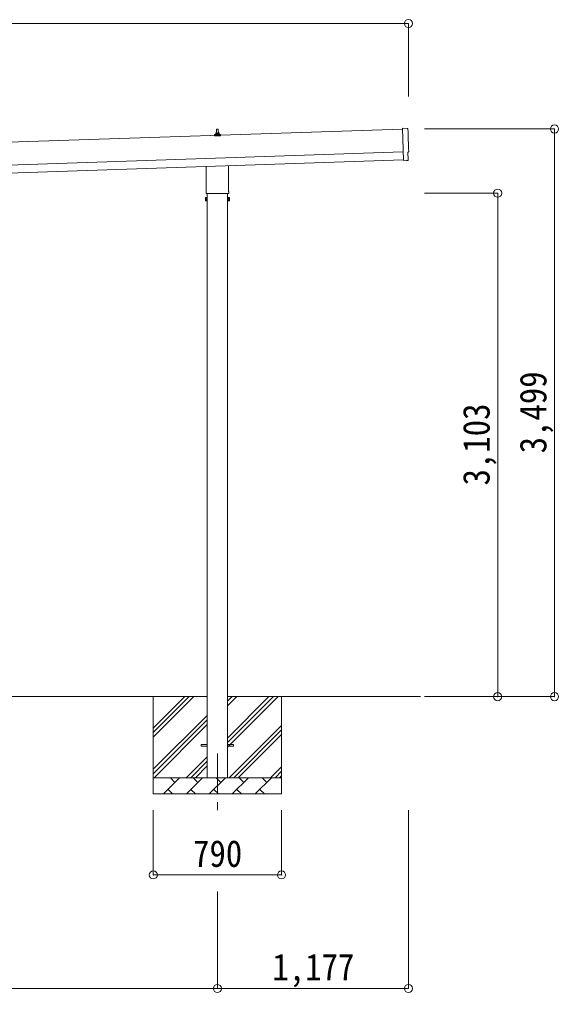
# Model space of a CAD drawing. Units: millimetres at full size, sheet at 1:50. Extents: x -14053 to 14053, y -9700 to 9700.
# Drawn here: x 4520 to 7842, y -6165 to -167 of the extents above; entities that cross this region are included whole.
import ezdxf
from ezdxf.enums import TextEntityAlignment as Align

# ---------------------------------------------------------------- set-up
doc = ezdxf.new("R2010")
doc.units = ezdxf.units.MM
doc.header["$LTSCALE"] = 50
doc.header["$PDMODE"] = 32
doc.header["$PDSIZE"] = 50
doc.linetypes.add('CHAIN1', pattern=[8, 5, -1, 1, -1])
for name, color, linetype, lineweight in [('0-1_Defpoints', 7, 'CHAIN1', 9), ('0-2_TEXT1', 4, 'Continuous', 9), ('0-3_SHAPE', 7, 'Continuous', 9), ('0-8_TABLE1', 6, 'Continuous', 9)]:
    doc.layers.add(name, color=color, linetype=linetype, lineweight=lineweight)
doc.styles.add('ＭＳ ゴシック', font='')
doc.styles.get('ＭＳ ゴシック').set_extended_font_data('MS Gothic')

msp = doc.modelspace()

# ---------------------------------------------------------------- linework, layer by layer
at = {"layer": '0-1_Defpoints'}
msp.add_line((5739.7, -4691.27), (5739.7, -5040.27), dxfattribs=at)
at = {"layer": '0-2_TEXT1'}
for p, q in [((6909.61, -838.73), (6879.45, -838.16)), ((6879.45, -838.16), (6886.07, -1036.9)), ((6879.62, -843.24), (1497.83, -1022.63)), ((5721.45, -884.18), (5721.45, -876.47)), ((5757.95, -884.18), (5721.45, -884.18)), ((5721.83, -875.68), (5757.56, -875.68)), ((5722.21, -875.49), (5728.93, -873.87)), ((5729.31, -873.68), (5750.08, -873.68)), ((5729.7, -872.89), (5729.7, -868.68)), ((5730.7, -868.68), (5748.7, -868.68)), ((5733.7, -868.68), (5734.42, -845.16)), ((5735.42, -844.18), (5743.97, -844.18)), ((5744.97, -845.16), (5745.7, -868.68)), ((5749.7, -872.89), (5749.7, -868.68)), ((5757.18, -875.49), (5750.46, -873.87)), ((5757.95, -884.18), (5757.95, -876.47)), ((1502.5, -1162.56), (6884.28, -983.16)), ((6913.77, -985.57), (6914.27, -985.55)), ((6915.33, -1032.57), (6913.77, -985.57)), ((1504.16, -1212.53), (6885.95, -1033.14)), ((5671.4, -1228.17), (5671.4, -1073.62)), ((5808, -1069.07), (5808, -1228.17)), ((6904.26, -1035.39), (6886.07, -1036.9)), ((6904.94, -1036), (6904.26, -1035.39)), ((6905.69, -1036.25), (6912.6, -1035.66)), ((5669.7, -1236.94), (5669.7, -1231.44)), ((5807.63, -1240.44), (5671.76, -1240.44)), ((5677.2, -1240.44), (5677.2, -4841.27)), ((5802.2, -4841.27), (5802.2, -1240.44)), ((5809.7, -1231.44), (5809.7, -1236.94)), ((5665.7, -1266.44), (5666.46, -1265.13)), ((5665.7, -1266.44), (5665.7, -1283.44)), ((5665.7, -1283.44), (5666.46, -1284.76)), ((5672.7, -1265.13), (5666.46, -1265.13)), ((5672.7, -1270.03), (5666.46, -1270.03)), ((5672.7, -1279.85), (5666.46, -1279.85)), ((5672.7, -1284.76), (5666.46, -1284.76)), ((5672.7, -1284.76), (5672.7, -1265.13)), ((5672.7, -1265.74), (5675.2, -1265.74)), ((5675.2, -1284.14), (5672.7, -1284.14)), ((5675.2, -1264.44), (5677.2, -1264.44)), ((5675.2, -1285.44), (5675.2, -1264.44)), ((5677.2, -1285.44), (5675.2, -1285.44)), ((5677.2, -1264.44), (5677.2, -1285.44)), ((5804.2, -1264.44), (5802.2, -1264.44)), ((5802.2, -1285.44), (5804.2, -1285.44)), ((5804.2, -1285.44), (5804.2, -1264.44)), ((5806.7, -1265.74), (5804.2, -1265.74)), ((5804.2, -1284.14), (5806.7, -1284.14)), ((5806.7, -1265.13), (5812.94, -1265.13)), ((5806.7, -1284.76), (5806.7, -1265.13)), ((5806.7, -1270.03), (5812.94, -1270.03)), ((5806.7, -1279.85), (5812.94, -1279.85)), ((5806.7, -1284.76), (5812.94, -1284.76)), ((5813.7, -1266.44), (5812.94, -1265.13)), ((5813.7, -1283.44), (5812.94, -1284.76)), ((5813.7, -1266.44), (5813.7, -1283.44)), ((5639.7, -4645.77), (5639.7, -4636.77)), ((5639.7, -4636.77), (5677.2, -4636.77)), ((5639.7, -4645.77), (5677.2, -4645.77)), ((5802.2, -4636.77), (5839.7, -4636.77)), ((5802.2, -4645.77), (5839.7, -4645.77)), ((5839.7, -4645.77), (5839.7, -4636.77))]:
    msp.add_line(p, q, dxfattribs=at)
for centre, radius, start, end in [((6909.53, -843.23), 4.5, 1.09537, 88.91326), ((5722.45, -876.47), 1, 103.62699, 180), ((5728.7, -872.89), 1, 283.62699, 0), ((5733.78, -869.31), 4.13, 90, 171.17633), ((5730.7, -869.68), 1, 90, 180), ((5735.42, -845.18), 1, 90, 178.60509), ((5743.03, -868.68), 4.83, 133.60282, 180), ((5736.36, -868.68), 4.83, 0, 46.39718), ((5743.97, -845.18), 1, 1.39491, 90), ((5745.61, -869.31), 4.13, 8.82367, 90), ((5748.7, -869.68), 1, 0, 90), ((5750.7, -872.89), 1, 180, 256.37301), ((5756.95, -876.47), 1, 0, 76.37301), ((6914.12, -981.05), 4.5, 271.90915, 2.73345), ((6905.61, -1035.25), 1, 228.4071, 274.90505), ((5673.7, -1231.44), 4, 125.09963, 180), ((5673.7, -1236.94), 4, 180, 194.47751), ((5673.7, -1236.94), 4, 194.47751, 241.04498), ((5805.7, -1236.94), 4, 298.95502, 345.52249), ((5805.7, -1231.44), 4, 0, 54.90037), ((5805.7, -1236.94), 4, 345.52249, 0), ((5670.04, -1267.58), 4.34, 145.61575, 214.38425), ((5670.04, -1282.3), 4.34, 145.61575, 214.38425), ((5681.94, -1274.94), 16.24, 162.41205, 197.58795), ((5809.35, -1267.58), 4.34, 325.61575, 34.38425), ((5797.46, -1274.94), 16.24, 342.41205, 17.58795), ((5809.35, -1282.3), 4.34, 325.61575, 34.38425)]:
    msp.add_arc(centre, radius, start, end, dxfattribs=at)
for centre, major_axis, ratio, start_param, end_param in [((11676.56, -753.37), (-4760.73, -158.69), 0.99863, 6.2686928, 6.2976566), ((6912.33, -1032.66), (2.25, -2), 0.9974, 5.5252311, 7.0411395)]:
    msp.add_ellipse(centre, major_axis=major_axis, ratio=ratio, start_param=start_param, end_param=end_param, dxfattribs=at)
at = {"layer": '0-3_SHAPE'}
for p, q in [((5677.2, -4341.27), (2702.2, -4341.27)), ((5344.7, -4341.27), (5344.7, -4941.27)), ((5344.7, -4534.76), (5538.18, -4341.27)), ((5344.7, -4563.04), (5566.46, -4341.27)), ((5344.7, -4591.33), (5594.75, -4341.27)), ((6990.58, -4341.27), (5802.2, -4341.27)), ((5802.2, -4370.1), (5831.02, -4341.27)), ((5802.2, -4398.38), (5859.31, -4341.27)), ((5802.2, -4652.94), (6113.86, -4341.27)), ((5802.2, -4596.37), (6057.3, -4341.27)), ((5802.2, -4624.66), (6085.58, -4341.27)), ((6134.7, -4341.27), (6134.7, -4941.27)), ((5344.7, -4789.31), (5677.2, -4456.81)), ((5344.7, -4817.6), (5677.2, -4485.1)), ((5349.31, -4841.27), (5677.2, -4513.38)), ((5811.85, -4841.27), (6134.7, -4518.43)), ((5840.14, -4841.27), (6134.7, -4546.72)), ((5868.42, -4841.27), (6134.7, -4575)), ((5547.3, -4841.27), (5677.2, -4711.37)), ((5575.58, -4841.27), (5677.2, -4739.66)), ((5603.86, -4841.27), (5677.2, -4767.94)), ((6066.41, -4841.27), (6134.7, -4772.99)), ((5344.7, -4841.27), (6134.7, -4841.27)), ((5406.85, -4941.27), (5506.85, -4841.27)), ((5478.3, -4869.83), (5449.75, -4841.27)), ((5548.28, -4941.27), (5648.28, -4841.27)), ((5619.72, -4869.83), (5591.17, -4841.27)), ((5689.7, -4941.27), (5789.7, -4841.27)), ((5761.14, -4869.83), (5732.59, -4841.27)), ((5831.12, -4941.27), (5931.12, -4841.27)), ((5902.57, -4869.83), (5874.01, -4841.27)), ((5972.54, -4941.27), (6072.54, -4841.27)), ((6043.99, -4869.83), (6015.43, -4841.27)), ((6094.7, -4841.27), (6134.7, -4801.27)), ((6122.98, -4841.27), (6134.7, -4829.56)), ((5435.41, -4912.72), (5463.96, -4941.27)), ((5576.83, -4912.72), (5605.38, -4941.27)), ((5718.25, -4912.72), (5746.8, -4941.27)), ((5859.67, -4912.72), (5888.23, -4941.27)), ((6001.09, -4912.72), (6029.65, -4941.27)), ((6134.7, -4941.27), (5344.7, -4941.27))]:
    msp.add_line(p, q, dxfattribs=at)
at = {"layer": '0-8_TABLE1'}
for p, q in [((1467.05, -192.16), (6916.72, -192.16)), ((6916.72, -192.16), (6916.72, -642.16)), ((7816.72, -842.16), (7015.72, -842.16)), ((7816.72, -4341.27), (7816.72, -842.16)), ((7466.72, -1237.94), (7016.72, -1237.94)), ((7466.72, -1237.94), (7466.72, -4341.27)), ((7816.72, -4341.27), (7015.72, -4341.27)), ((5344.7, -5440.27), (5344.7, -5040.27)), ((6134.7, -5440.27), (6134.7, -5040.27)), ((6916.72, -6140.27), (6916.72, -5040.27)), ((5344.7, -5440.27), (6134.7, -5440.27)), ((5739.7, -6140.27), (5739.7, -5542.27)), ((2639.7, -6140.27), (5739.7, -6140.27)), ((5739.7, -6140.27), (6916.72, -6140.27))]:
    msp.add_line(p, q, dxfattribs=at)
for p in [(6916.72, -192.16), (7816.72, -842.16), (7466.72, -1237.94), (7466.72, -4341.27), (7816.72, -4341.27), (5344.7, -5440.27), (6134.7, -5440.27), (5739.7, -6140.27), (6916.72, -6140.27)]:
    msp.add_point(p, dxfattribs=at)

# ---------------------------------------------------------------- texts
at = {"layer": '0-8_TABLE1', "color": 7, "style": 'ＭＳ ゴシック', "width": 0.9}
for s, p in [('3,499', (7816.72, -2841.72)), ('3,103', (7466.72, -3039.61))]:
    msp.add_text(s, height=165, rotation=90, dxfattribs=at).set_placement(p, align=Align.BOTTOM_LEFT)
for s, p in [('790', (5589.7, -5440.27)), ('1,177', (6078.21, -6140.27))]:
    msp.add_text(s, height=165, dxfattribs=at).set_placement(p, align=Align.BOTTOM_LEFT)

doc.saveas('drawing.dxf')
